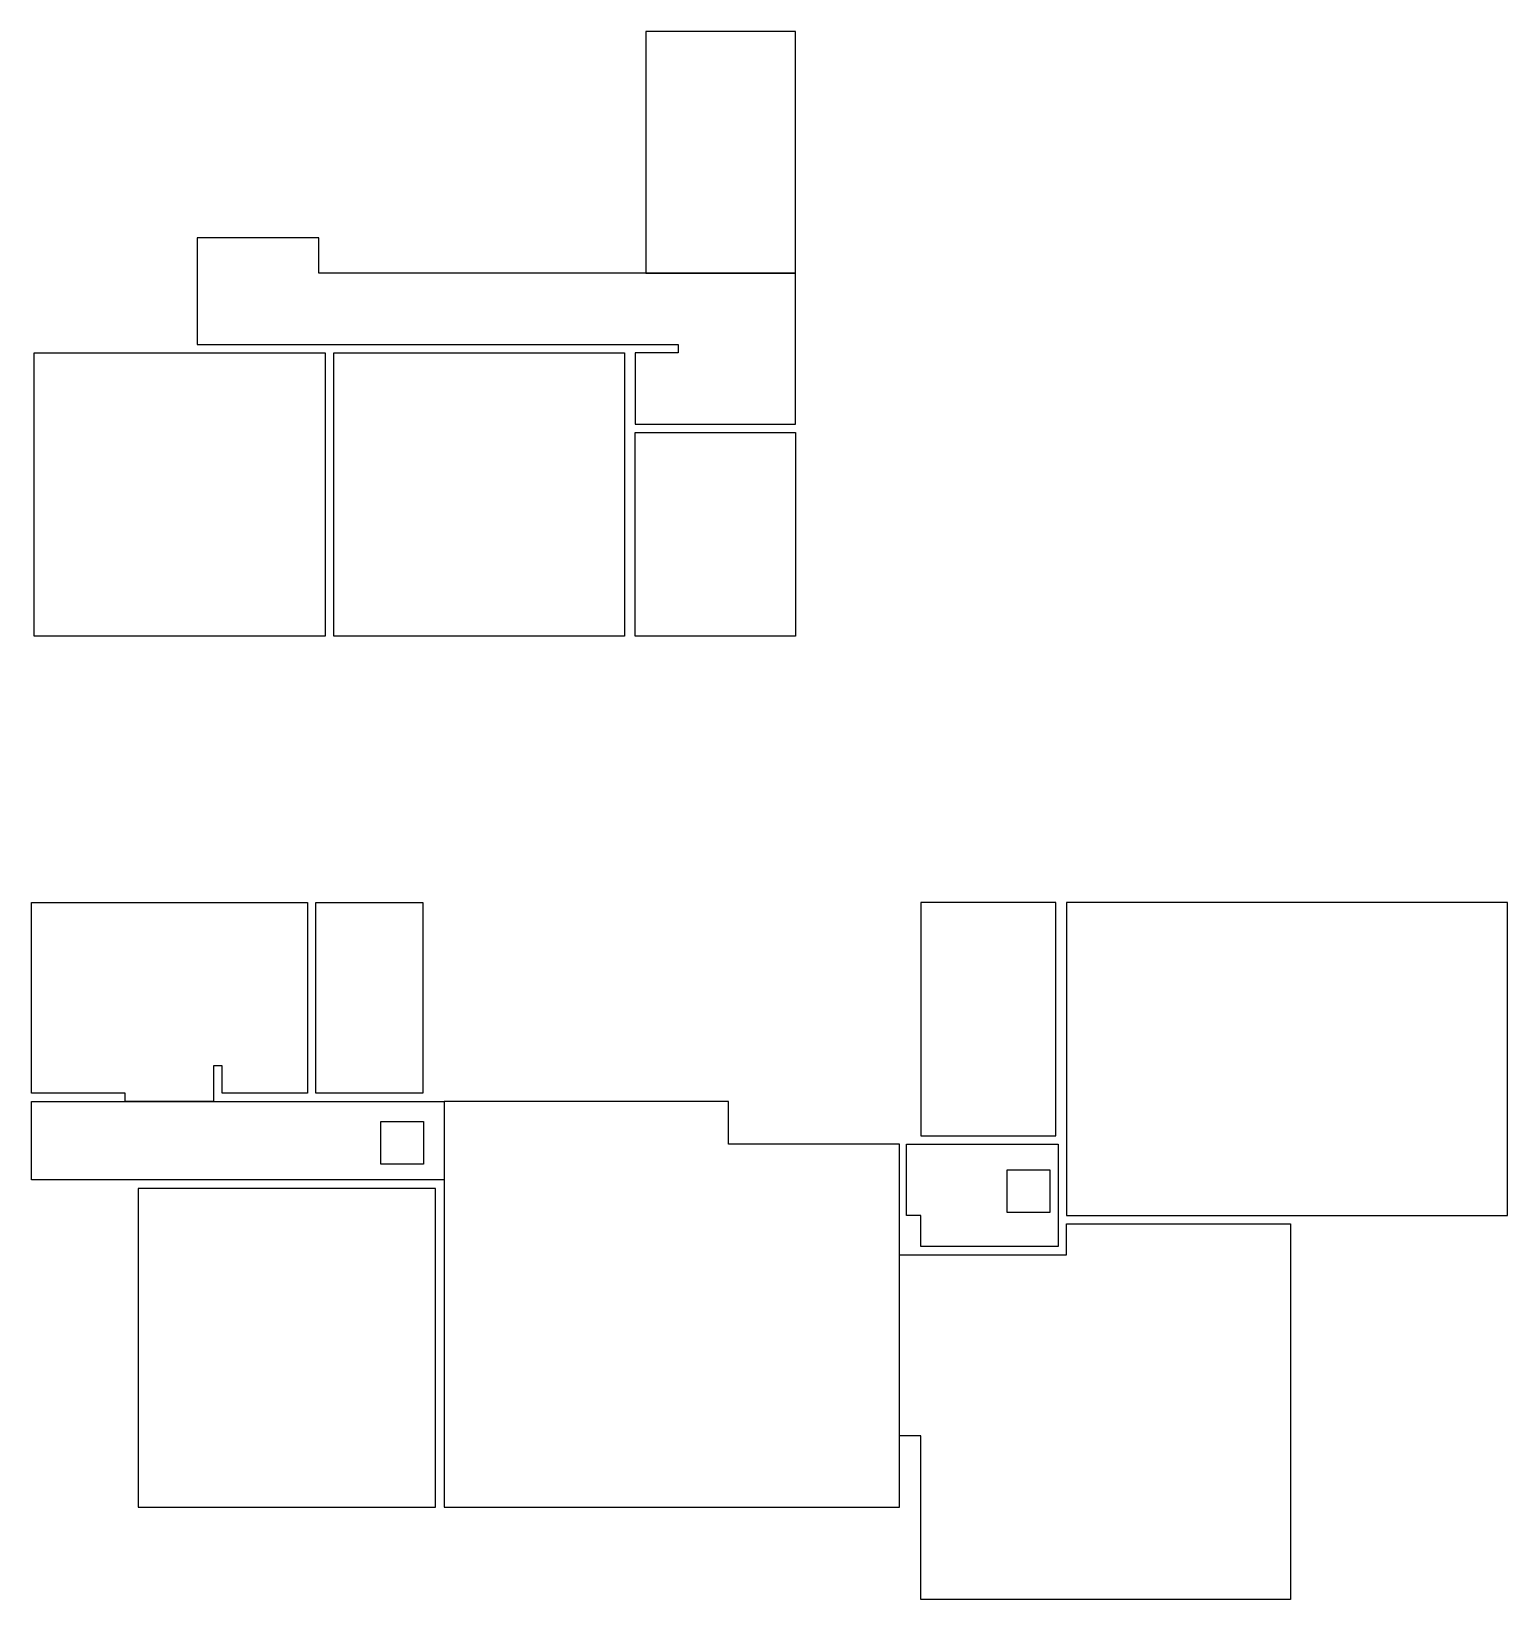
# Model space of a CAD drawing. Header units: metres. Extents: x 31320 to 52070, y -16696 to 5345.
import ezdxf

# ---------------------------------------------------------------- set-up
doc = ezdxf.new("R2010")
doc.units = ezdxf.units.M
doc.layers.add('AREE LEONARDO', color=5, linetype='Continuous')

msp = doc.modelspace()

# ---------------------------------------------------------------- linework, layer by layer
at = {"layer": 'AREE LEONARDO', "color": 5}
for points in [[(39959, 1945), (42059, 1945), (42059, 5345), (39959, 5345)], [(35359, 2445), (33649, 2445), (33649, 945), (40409, 945), (40409, 825), (39809, 825), (39809, -175), (42059, -175), (42059, 1945), (42059, 1945), (42059, 1945), (35359, 1945)], [(35449, -3155), (31359, -3155), (31359, 825), (35449, 825)], [(35569, 825), (39659, 825), (39659, -3155), (35569, -3155)], [(31320, -6896), (35200, -6896), (35200, -9578), (34000, -9578), (34000, -9196), (33880, -9196), (33880, -9696), (32640, -9696), (32640, -9578), (31320, -9578)], [(45870, -11296), (52070, -11296), (52070, -6896), (45870, -6896)], [(31320, -9696), (37120, -9696), (37120, -10796), (31320, -10796)], [(37120, -15396), (43520, -15396), (43520, -10296), (41120, -10296), (41120, -9696), (37120, -9696)], [(43820, -16696), (43820, -14396), (43522, -14396), (43522, -11851), (45870, -11851), (45870, -11416), (49020, -11416), (49020, -16696)]]:
    msp.add_lwpolyline(points, close=True, dxfattribs=at)
at = {"layer": 'AREE LEONARDO', "color": 3}
for points in [[(39809, -295), (42059, -295), (42059, -3155), (39809, -3155)], [(35320, -6896), (36820, -6896), (36820, -9578), (35320, -9578)], [(43820, -10176), (45720, -10176), (45720, -6896), (43820, -6896)], [(32820, -15396), (37000, -15396), (37000, -10916), (32820, -10916)]]:
    msp.add_lwpolyline(points, close=True, dxfattribs=at)
at = {"layer": 'AREE LEONARDO', "color": 1}
for points in [[(36232, -9974), (36832, -9974), (36832, -10574), (36232, -10574)], [(45034, -10655), (45634, -10655), (45634, -11255), (45034, -11255)]]:
    msp.add_lwpolyline(points, close=True, dxfattribs=at)
at = {"layer": 'AREE LEONARDO', "color": 6}
msp.add_lwpolyline([(43620, -10296), (45750, -10296), (45750, -11731), (43820, -11731), (43820, -11296), (43620, -11296)], close=True, dxfattribs=at)

doc.saveas('drawing.dxf')
